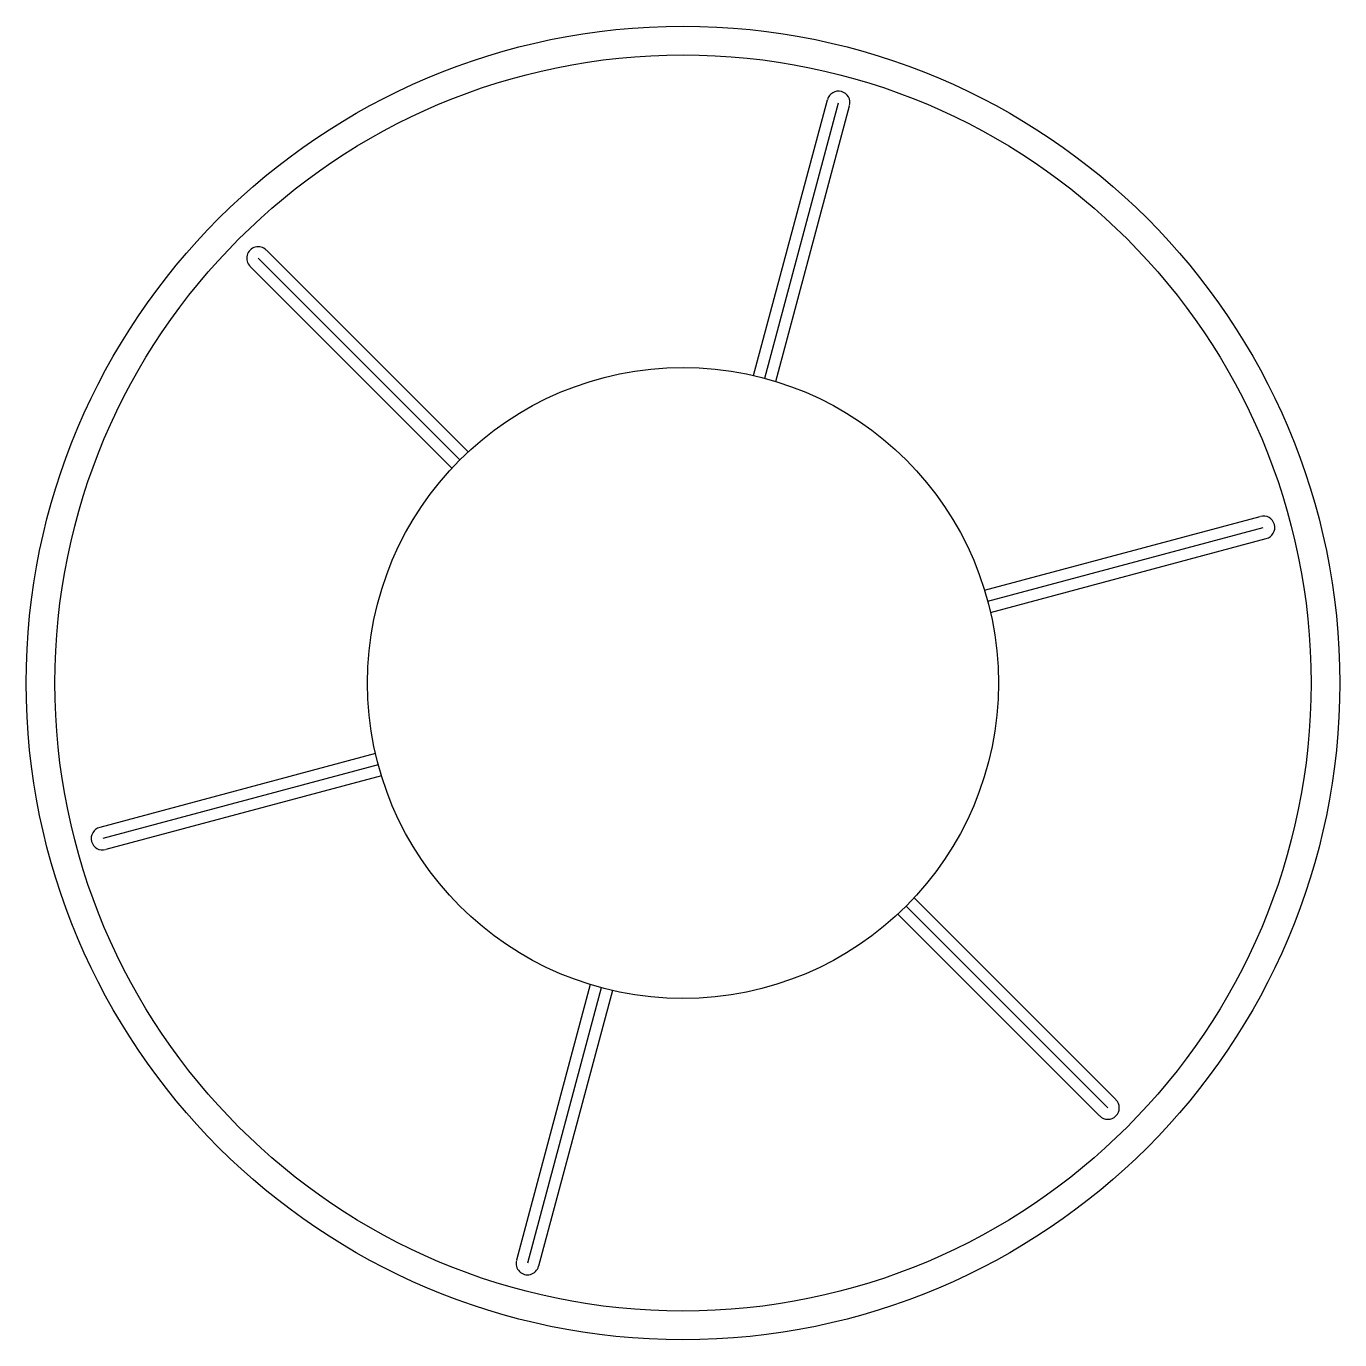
# Model space of a CAD drawing. Header units: metres. Extents: x -114 to 114, y -114 to 114.
import ezdxf

# ---------------------------------------------------------------- set-up
doc = ezdxf.new("R2010")
doc.units = ezdxf.units.M

msp = doc.modelspace()

# ---------------------------------------------------------------- linework, layer by layer
at = {"layer": 'Housing'}
for radius in [114.5, 109.5, 55]:
    msp.add_circle((0, 0), radius, dxfattribs=at)
at = {"layer": 'Slot Center Line'}
for p, q in [((14.24, 53.13), (27.11, 101.18)), ((-38.89, 38.89), (-74.07, 74.07)), ((53.13, 14.24), (101.18, 27.11)), ((-53.13, -14.24), (-101.18, -27.11)), ((-53.13, -14.24), (-101.18, -27.11)), ((38.89, -38.89), (74.07, -74.07)), ((-14.24, -53.13), (-27.11, -101.18))]:
    msp.add_line(p, q, dxfattribs=at)
at = {"layer": 'Slot Profile'}
for p, q in [((12.29, 53.61), (25.17, 101.68)), ((16.16, 52.57), (29.04, 100.64)), ((-37.45, 40.28), (-72.64, 75.47)), ((-40.28, 37.45), (-75.47, 72.64)), ((52.57, 16.16), (100.64, 29.04)), ((53.61, 12.29), (101.68, 25.17)), ((-53.61, -12.29), (-101.68, -25.17)), ((-53.61, -12.29), (-101.68, -25.17)), ((-52.57, -16.16), (-100.64, -29.04)), ((-52.57, -16.16), (-100.64, -29.04)), ((40.28, -37.45), (75.47, -72.64)), ((37.45, -40.28), (72.64, -75.47)), ((-16.16, -52.57), (-29.04, -100.64)), ((-12.29, -53.61), (-25.17, -101.68))]:
    msp.add_line(p, q, dxfattribs=at)
for centre, start, end in [((27.11, 101.18), 345, 525), ((-74.07, 74.07), 405, 585), ((101.18, 27.11), 285, 465), ((-101.18, -27.11), 105, 285), ((-101.18, -27.11), 465, 645), ((74.07, -74.07), 225, 405), ((-27.11, -101.18), 165, 345)]:
    msp.add_arc(centre, 2, start, end, dxfattribs=at)

doc.saveas('drawing.dxf')
